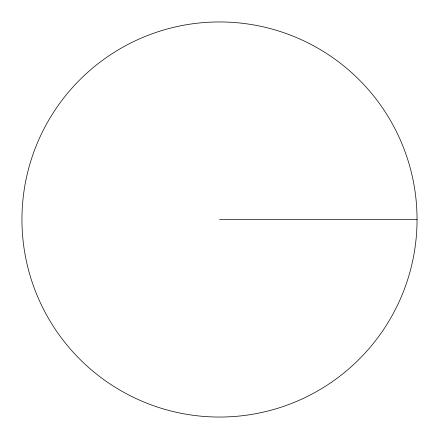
<?xml version="1.0" encoding="UTF-8"?>
<svg xmlns="http://www.w3.org/2000/svg" width="439" height="439" viewBox="0 0 439 439"><rect width="100%" height="100%" fill="white"/><g stroke="black" fill="none" stroke-linecap="round" stroke-linejoin="round"><path stroke-width="0.66" d="M219.5 219.5L417.05 219.5A197.55 197.55 0 0 1 120.725 390.584A197.55 197.55 0 0 1 120.725 48.416A197.55 197.55 0 0 1 417.05 219.5"/></g></svg>
